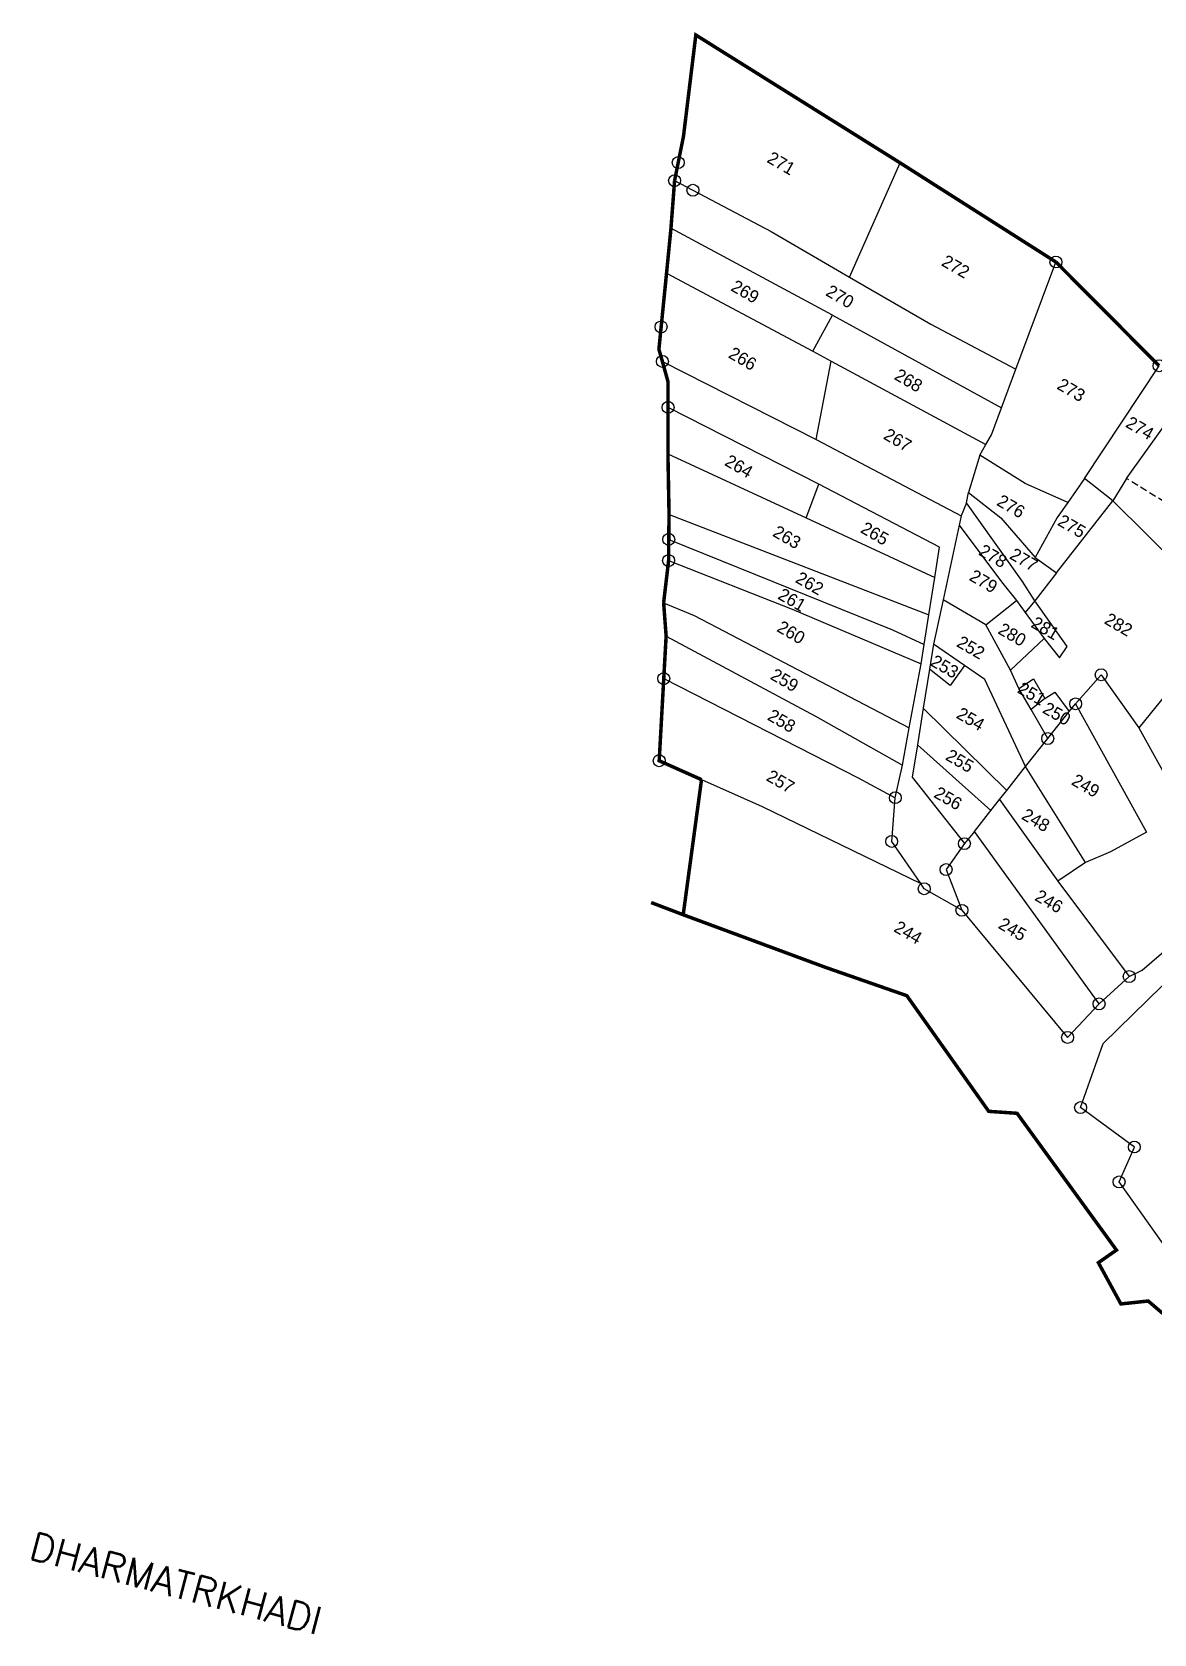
# Model space of a CAD drawing. Header units: metres. Extents: x 289081 to 291366, y 2077216 to 2079072.
# Drawn here: x 289081 to 289889, y 2077918 to 2079072 of the extents above; entities that cross this region are included whole.
import ezdxf
from ezdxf.enums import TextEntityAlignment as Align

# ---------------------------------------------------------------- set-up
doc = ezdxf.new("R2010")
doc.units = ezdxf.units.M
doc.header["$MEASUREMENT"] = 0
doc.linetypes.add('DASHED', pattern=[0.75, 0.5, -0.25])
doc.linetypes.add('DIVIDE', pattern=[1.25, 0.5, -0.25, 0, -0.25, 0, -0.25])
for name, color, linetype in [('POLY_PARCEL', 6, 'Continuous'), ('POLY_ROAD', 30, 'Continuous'), ('POLY_SUBPARCEL', 6, 'DASHED'), ('SYM_STONE', 1, 'Continuous'), ('TEXT_MAPOUT', 7, 'Continuous'), ('TEXT_PARCEL', 7, 'Continuous'), ('V_BOUND_LINE', 7, 'Continuous'), ('V_DIVIDE_LINE', 7, 'DIVIDE')]:
    doc.layers.add(name, color=color, linetype=linetype)
doc.styles.get("Standard").update_dxf_attribs({"font": 'simplex.shx'})
doc.styles.add('TEXT_MAP', font='KRDEV050.TTF', dxfattribs={"height": 1.8})

# ---------------------------------------------------------------- blocks, each defined once
blk = doc.blocks.new('STONE')
blk.add_circle((0, 0), 0.851)

msp = doc.modelspace()

# ---------------------------------------------------------------- linework, layer by layer
at = {"layer": 'POLY_PARCEL'}
for points in [[(289670, 2078895.1), (289706.4, 2078977.4)], [(289543.9, 2078964.6), (289613.5, 2078927.9), (289670, 2078895.1)], [(289657.7, 2078867.7), (289541.3, 2078930.5)], [(289789.8, 2078828.9), (289818.6, 2078906)], [(289538.1, 2078897.9), (289643.4, 2078841.7)], [(289670, 2078895.1), (289728.4, 2078861.3), (289789.8, 2078828.9)], [(289643.4, 2078841.7), (289657.7, 2078867.7)], [(289657.7, 2078867.7), (289779.5, 2078801)], [(289643.4, 2078841.7), (289656.6, 2078834.6)], [(289646, 2078778.2), (289656.6, 2078834.6)], [(289656.6, 2078834.6), (289768.2, 2078774.5)], [(289779.5, 2078801), (289789.8, 2078828.9)], [(289839.1, 2078750.1), (289892.9, 2078831.3)], [(289869.4, 2078750.2), (289922.7, 2078824.4)], [(289768.2, 2078774.5), (289772.3, 2078781.6), (289779.5, 2078801)], [(289539.1, 2078767.8), (289638.6, 2078721.8)], [(289763.8, 2078767), (289755.6, 2078739.9)], [(289763.8, 2078767), (289768.2, 2078774.5)], [(289827.2, 2078732.9), (289796.4, 2078746.5), (289763.8, 2078767)], [(289638.6, 2078721.8), (289647.8, 2078745.9)], [(289839.1, 2078750.1), (289827.2, 2078732.9)], [(289859.6, 2078733.9), (289839.1, 2078750.1)], [(289869.4, 2078750.2), (289859.6, 2078733.9)], [(289754.1, 2078732.5), (289750.3, 2078723.2)], [(289754.1, 2078732.5), (289755.6, 2078739.9)], [(289803.4, 2078662), (289794.5, 2078676), (289754.1, 2078732.5)], [(289755.6, 2078739.9), (289778.9, 2078721.7), (289803.7, 2078693.1)], [(289827.2, 2078732.9), (289819.6, 2078722), (289803.7, 2078693.1)], [(289819, 2078682.2), (289859.6, 2078733.9)], [(289859.6, 2078733.9), (289932.9, 2078661.4)], [(289539.9, 2078724.1), (289727.1, 2078651.9)], [(289638.6, 2078721.8), (289731.3, 2078678.9)], [(289748.9, 2078716.4), (289779.4, 2078675.7), (289790.1, 2078662.2)], [(289539.7, 2078706.2), (289700.9, 2078641.2), (289723.7, 2078630.6)], [(289539.6, 2078691), (289628.7, 2078655.9), (289721.5, 2078616.6)], [(289803.7, 2078693.1), (289819, 2078682.2)], [(289819, 2078682.2), (289803.4, 2078662)], [(289768.1, 2078644.6), (289737.3, 2078662.7)], [(289768.1, 2078644.6), (289790.1, 2078662.2)], [(289790.1, 2078662.2), (289796.5, 2078653.5)], [(289803.4, 2078662), (289796.5, 2078653.5)], [(289810.1, 2078634.9), (289821.3, 2078620.9), (289826.8, 2078629.1), (289803.4, 2078662)], [(289536, 2078660.6), (289557.9, 2078651.3), (289713, 2078570.4)], [(289796.5, 2078653.5), (289810.1, 2078634.9)], [(289785.8, 2078612), (289768.1, 2078644.6)], [(289537.8, 2078636.6), (289645.4, 2078578.9), (289708.1, 2078543.6)], [(289752.8, 2078615.4), (289730.4, 2078630.7)], [(289810.1, 2078634.9), (289785.8, 2078612)], [(289929.4, 2078633.6), (289878.3, 2078570.5)], [(289536.1, 2078606), (289676.1, 2078534.5), (289702.9, 2078520.2)], [(289752.8, 2078615.4), (289742.4, 2078600.9), (289727.5, 2078612.8)], [(289796.8, 2078542.7), (289767.4, 2078605.3), (289752.8, 2078615.4)], [(289792, 2078598.9), (289785.8, 2078612)], [(289792, 2078598.9), (289802.4, 2078605.9), (289810.6, 2078591.7)], [(289832.8, 2078587.8), (289851.2, 2078608.7), (289878.3, 2078570.5)], [(289800.8, 2078583.7), (289792, 2078598.9)], [(289810.6, 2078591.7), (289817.9, 2078596.1), (289828.1, 2078582.3)], [(289723, 2078584.7), (289783.2, 2078525.5)], [(289810.6, 2078591.7), (289800.8, 2078583.7)], [(289812.7, 2078562.8), (289800.8, 2078583.7)], [(289812.7, 2078562.8), (289828.1, 2078582.3)], [(289828.1, 2078582.3), (289832.8, 2078587.8)], [(289832.8, 2078587.8), (289883.9, 2078495.3), (289858, 2078481.2), (289839.8, 2078473.6)], [(289878.3, 2078570.5), (289895.5, 2078539.7)], [(289718.8, 2078558.3), (289771.7, 2078510.9)], [(289796.8, 2078542.7), (289812.7, 2078562.8)], [(289783.2, 2078525.5), (289796.8, 2078542.7)], [(289839.8, 2078473.6), (289796.8, 2078542.7)], [(289563.3, 2078533.2), (289607.1, 2078513.9), (289721.3, 2078458.3)], [(289777.9, 2078518.8), (289783.2, 2078525.5)], [(289771.7, 2078510.9), (289777.9, 2078518.8)], [(289777.9, 2078518.8), (289819.9, 2078460.2)], [(289759.9, 2078495.8), (289771.7, 2078510.9)], [(289759.9, 2078495.8), (289752.7, 2078487.1)], [(289849.7, 2078371.7), (289759.9, 2078495.8)], [(289839.8, 2078473.6), (289819.9, 2078460.2)], [(289750.9, 2078439.1), (289723.7, 2078454.6), (289721.3, 2078458.3)], [(289819.9, 2078460.2), (289871.4, 2078391.4)], [(289871.4, 2078391.4), (289880.7, 2078395.9), (289943.5, 2078449.9)], [(289750.9, 2078439.1), (289827, 2078347.5), (289849.7, 2078371.7)], [(289895.9, 2078198.9), (289864.1, 2078243.5), (289875.1, 2078268.6), (289836.4, 2078297), (289852.6, 2078343.1), (289937.9, 2078426.4)], [(289871.4, 2078391.4), (289849.7, 2078371.7)]]:
    msp.add_lwpolyline(points, dxfattribs=at)
at = {"layer": 'POLY_ROAD'}
for points in [[(289535.1, 2078834.4), (289646, 2078778.2)], [(289647.8, 2078745.9), (289539.2, 2078801.3)], [(289646, 2078778.2), (289750.3, 2078723.2)], [(289731.3, 2078678.9), (289734.8, 2078700.6), (289647.8, 2078745.9)], [(289750.3, 2078723.2), (289748.9, 2078716.4)], [(289748.9, 2078716.4), (289737.3, 2078662.7)], [(289727.1, 2078651.9), (289731.3, 2078678.9)], [(289737.3, 2078662.7), (289730.4, 2078630.7)], [(289723.7, 2078630.6), (289727.1, 2078651.9)], [(289721.5, 2078616.6), (289723.7, 2078630.6)], [(289730.4, 2078630.7), (289727.5, 2078612.8)], [(289713, 2078570.4), (289721.5, 2078616.6)], [(289727.5, 2078612.8), (289723, 2078584.7)], [(289723, 2078584.7), (289718.8, 2078558.3)], [(289708.1, 2078543.6), (289713, 2078570.4)], [(289718.8, 2078558.3), (289715, 2078534.9), (289752.7, 2078487.1)], [(289702.9, 2078520.2), (289708.1, 2078543.6)], [(289721.3, 2078458.3), (289700.3, 2078488.7), (289702.9, 2078520.2)], [(289752.7, 2078487.1), (289739.5, 2078468.4), (289750.9, 2078439.1)], [(289721.3, 2078458.3), (289721.3, 2078458.3)], [(289750.9, 2078439.1), (289750.9, 2078439.1)]]:
    msp.add_lwpolyline(points, dxfattribs=at)
at = {"layer": 'POLY_SUBPARCEL', "ltscale": 10, "flags": 128}
msp.add_lwpolyline([(289928.5, 2078713.5), (289869.4, 2078750.2)], dxfattribs=at)
at = {"layer": 'V_BOUND_LINE', "const_width": 2.52}
for points in [[(289543.9, 2078964.6), (289550.3, 2078996.5), (289559.2, 2079069.5), (289706.4, 2078977.4)], [(289706.4, 2078977.4), (289818.6, 2078906)], [(289541.3, 2078930.5), (289543.9, 2078964.6)], [(289538.1, 2078897.9), (289541.3, 2078930.5)], [(289818.6, 2078906), (289892.9, 2078831.3)], [(289535.1, 2078834.4), (289532.6, 2078843.2), (289538.1, 2078897.9)], [(289539.2, 2078801.3), (289539.2, 2078819.6), (289535.1, 2078834.4)], [(289539.1, 2078767.8), (289539.2, 2078801.3)], [(289539.9, 2078724.1), (289539.1, 2078767.8)], [(289539.7, 2078706.2), (289539.9, 2078724.1)], [(289539.6, 2078691), (289539.7, 2078706.2)], [(289536, 2078660.6), (289539.6, 2078691)], [(289537.8, 2078636.6), (289536, 2078660.6)], [(289536.1, 2078606), (289537.8, 2078636.6)], [(289563.3, 2078533.2), (289532.8, 2078546.8), (289536.1, 2078606)], [(289550.1, 2078435.9), (289563.3, 2078533.2)], [(290093.1, 2077931.1), (290054.8, 2077978.9), (290055.5, 2077984.8), (290016, 2078027.1), (290009, 2078024.4), (289990.9, 2078046.4), (289998, 2078058), (289914.9, 2078103.5), (289917.9, 2078129.6), (289885.1, 2078157.7), (289865.4, 2078155.6), (289849.2, 2078185.3), (289862.2, 2078194.4), (289790.6, 2078292.9), (289770.2, 2078294.3), (289711.2, 2078377.6), (289652.9, 2078397.9), (289550.1, 2078435.9)]]:
    msp.add_lwpolyline(points, dxfattribs=at)
at = {"layer": 'V_DIVIDE_LINE', "ltscale": 0.5, "const_width": 2.52, "flags": 128}
msp.add_lwpolyline([(289550.1, 2078435.9), (289527, 2078444.7)], dxfattribs=at)

# ---------------------------------------------------------------- block references
at = {"layer": 'SYM_STONE', "xscale": 5.044239079259535, "yscale": 5.044239079259535, "zscale": 5.044239079259535, "rotation": 329.8921427178778}
for p in [(289546.5, 2078977.6), (289543.9, 2078964.6), (289557.1, 2078957.7), (289818.6, 2078906), (289534.2, 2078859.3), (289535.1, 2078834.4), (289892.9, 2078831.3), (289539.2, 2078801.3), (289539.7, 2078706.2), (289539.6, 2078691), (289536.1, 2078606), (289851.2, 2078608.7), (289832.8, 2078587.8), (289812.7, 2078562.8), (289532.8, 2078546.8), (289702.9, 2078520.2), (289700.3, 2078488.7), (289752.7, 2078487.1), (289739.5, 2078468.4), (289723.7, 2078454.6), (289750.9, 2078439.1), (289871.4, 2078391.4), (289849.7, 2078371.7), (289827, 2078347.5), (289836.4, 2078297), (289875.1, 2078268.6), (289864.1, 2078243.5)]:
    msp.add_blockref('STONE', p, dxfattribs=at)

# ---------------------------------------------------------------- texts
at = {"layer": 'TEXT_MAPOUT'}
msp.add_text('DHARMATRKHADI', height=20.064, rotation=345.1682, dxfattribs=at).set_placement((289077.7, 2077972.3))
at = {"layer": 'TEXT_PARCEL', "style": 'TEXT_MAP'}
for s, p in [('271', (289620.8, 2078977.2)), ('272', (289746.5, 2078902.8)), ('269', (289594.8, 2078884.7)), ('270', (289663.1, 2078881.2)), ('266', (289593, 2078836.4)), ('268', (289712.5, 2078820.8)), ('273', (289829.7, 2078813.9)), ('274', (289879.2, 2078786.5)), ('267', (289704.7, 2078777.9)), ('264', (289590.3, 2078758.9)), ('276', (289786.3, 2078730.1)), ('275', (289830.1, 2078715.8)), ('263', (289624.9, 2078707.9)), ('265', (289688.2, 2078710.5)), ('278', (289773.3, 2078694.3)), ('277', (289795.6, 2078691.7)), ('262', (289641.3, 2078674.6)), ('279', (289766.5, 2078676.1)), ('261', (289628.6, 2078662.7)), ('281', (289811, 2078642.3)), ('282', (289863.8, 2078644.9)), ('260', (289627.9, 2078639.3)), ('280', (289787.2, 2078637.7)), ('252', (289757.4, 2078628.4)), ('253', (289738.5, 2078614.7)), ('259', (289623.2, 2078604.9)), ('251', (289801.2, 2078595.1)), ('258', (289621.1, 2078575.6)), ('254', (289757.2, 2078576.9)), ('250', (289819.3, 2078580.7)), ('255', (289749.4, 2078546.8)), ('257', (289620.3, 2078531.9)), ('249', (289840.1, 2078528.9)), ('256', (289741, 2078519.8)), ('248', (289804.2, 2078504.1)), ('246', (289813.7, 2078445.6)), ('244', (289712.2, 2078423.2)), ('245', (289787.4, 2078425.5))]:
    msp.add_text(s, height=9.08, rotation=329.8921, dxfattribs=at).set_placement(p, align=Align.MIDDLE)

doc.saveas('drawing.dxf')
